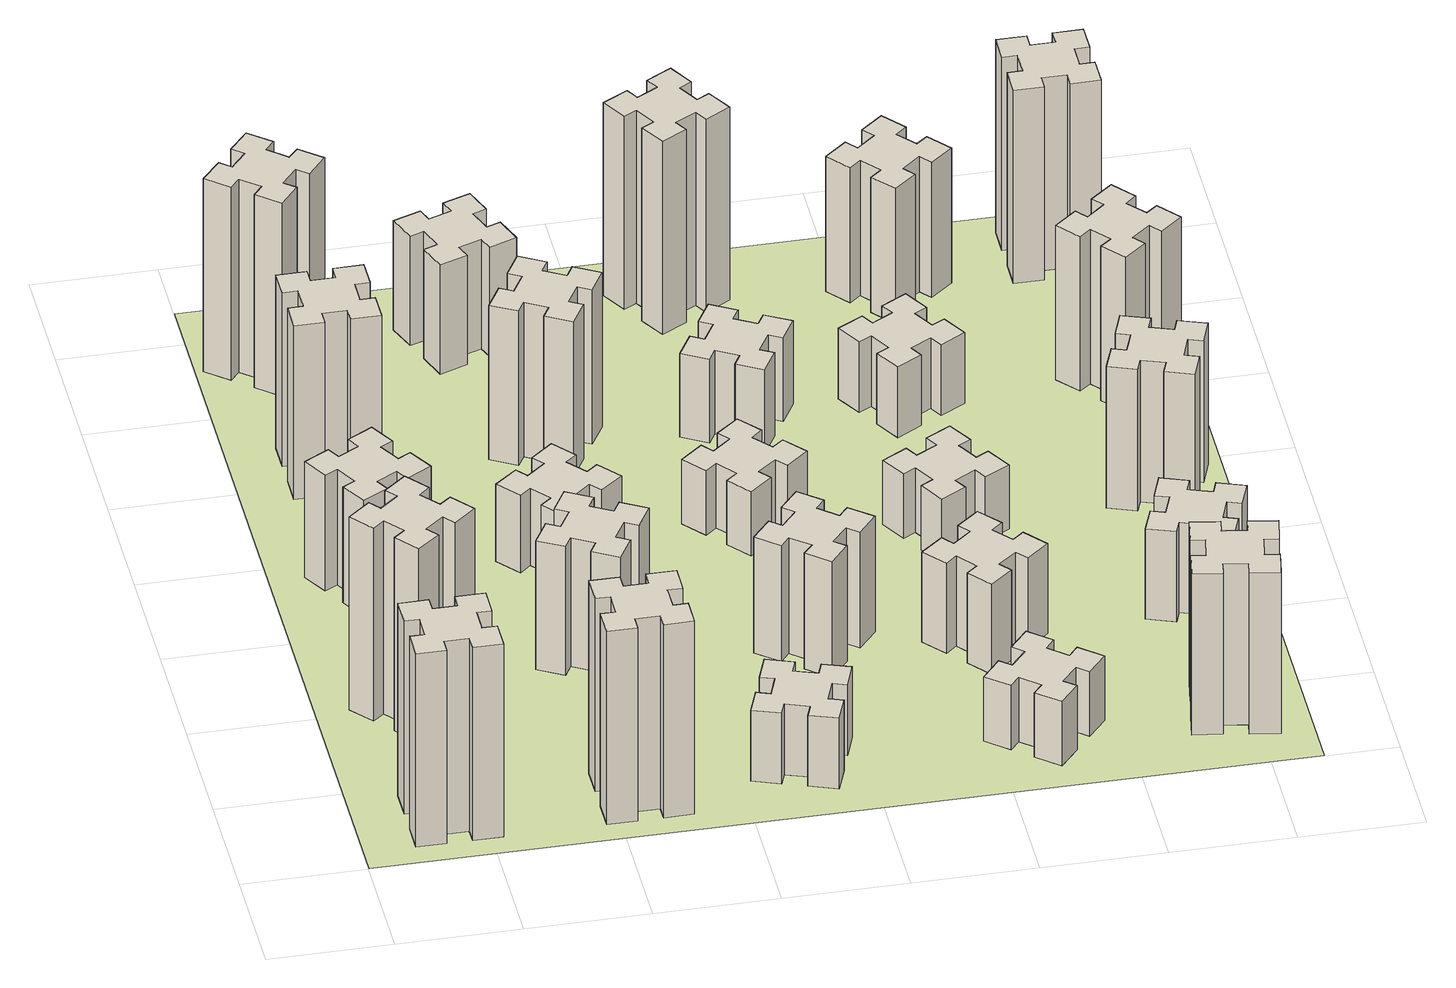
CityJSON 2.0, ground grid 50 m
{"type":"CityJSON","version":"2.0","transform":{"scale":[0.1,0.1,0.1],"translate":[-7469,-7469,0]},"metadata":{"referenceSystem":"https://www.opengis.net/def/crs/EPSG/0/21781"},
"CityObjects":{
"building1":{"type":"Building","attributes":{"class":"1000","function":"1000","usage":"1000","yearOfConstruction":2016,"roofType":"1000","measuredHeight":90,"storeysAboveGround":30,"storeysBelowGround":0},"geometry":[{"type":"Solid","lod":"1","boundaries":[[[[0,1,2,3,4,5,6,7,8,9,10,11,12,13,14,15,16,17,18,19]],[[17,16,20,21]],[[16,15,22,20]],[[15,14,23,22]],[[14,13,24,23]],[[13,12,25,24]],[[12,11,26,25]],[[11,10,27,26]],[[10,9,28,27]],[[9,8,29,28]],[[8,7,30,29]],[[7,6,31,30]],[[6,5,32,31]],[[5,4,33,32]],[[4,3,34,33]],[[3,2,35,34]],[[2,1,36,35]],[[1,0,37,36]],[[0,19,38,37]],[[19,18,39,38]],[[18,17,21,39]],[[24,25,26,27,28,29,30,31,32,33,34,35,36,37,38,39,21,20,22,23]]]]}]},
"building2":{"type":"Building","attributes":{"class":"1000","function":"1000","usage":"1000","yearOfConstruction":2016,"roofType":"1000","measuredHeight":90,"storeysAboveGround":30,"storeysBelowGround":0},"geometry":[{"type":"Solid","lod":"1","boundaries":[[[[40,41,42,43,44,45,46,47,48,49,50,51,52,53,54,55,56,57,58,59]],[[57,56,60,61]],[[56,55,62,60]],[[55,54,63,62]],[[54,53,64,63]],[[53,52,65,64]],[[52,51,66,65]],[[51,50,67,66]],[[50,49,68,67]],[[49,48,69,68]],[[48,47,70,69]],[[47,46,71,70]],[[46,45,72,71]],[[45,44,73,72]],[[44,43,74,73]],[[43,42,75,74]],[[42,41,76,75]],[[41,40,77,76]],[[40,59,78,77]],[[59,58,79,78]],[[58,57,61,79]],[[64,65,66,67,68,69,70,71,72,73,74,75,76,77,78,79,61,60,62,63]]]]}]},
"building3":{"type":"Building","attributes":{"class":"1000","function":"1000","usage":"1000","yearOfConstruction":2016,"roofType":"1000","measuredHeight":54,"storeysAboveGround":30,"storeysBelowGround":0},"geometry":[{"type":"Solid","lod":"1","boundaries":[[[[80,81,82,83,84,85,86,87,88,89,90,91,92,93,94,95,96,97,98,99]],[[97,96,100,101]],[[96,95,102,100]],[[95,94,103,102]],[[94,93,104,103]],[[93,92,105,104]],[[92,91,106,105]],[[91,90,107,106]],[[90,89,108,107]],[[89,88,109,108]],[[88,87,110,109]],[[87,86,111,110]],[[86,85,112,111]],[[85,84,113,112]],[[84,83,114,113]],[[83,82,115,114]],[[82,81,116,115]],[[81,80,117,116]],[[80,99,118,117]],[[99,98,119,118]],[[98,97,101,119]],[[104,105,106,107,108,109,110,111,112,113,114,115,116,117,118,119,101,100,102,103]]]]}]},
"building4":{"type":"Building","attributes":{"class":"1000","function":"1000","usage":"1000","yearOfConstruction":2016,"roofType":"1000","measuredHeight":81,"storeysAboveGround":30,"storeysBelowGround":0},"geometry":[{"type":"Solid","lod":"1","boundaries":[[[[120,121,122,123,124,125,126,127,128,129,130,131,132,133,134,135,136,137,138,139]],[[137,136,140,141]],[[136,135,142,140]],[[135,134,143,142]],[[134,133,144,143]],[[133,132,145,144]],[[132,131,146,145]],[[131,130,147,146]],[[130,129,148,147]],[[129,128,149,148]],[[128,127,150,149]],[[127,126,151,150]],[[126,125,152,151]],[[125,124,153,152]],[[124,123,154,153]],[[123,122,155,154]],[[122,121,156,155]],[[121,120,157,156]],[[120,139,158,157]],[[139,138,159,158]],[[138,137,141,159]],[[144,145,146,147,148,149,150,151,152,153,154,155,156,157,158,159,141,140,142,143]]]]}]},
"building5":{"type":"Building","attributes":{"class":"1000","function":"1000","usage":"1000","yearOfConstruction":2016,"roofType":"1000","measuredHeight":90,"storeysAboveGround":30,"storeysBelowGround":0},"geometry":[{"type":"Solid","lod":"1","boundaries":[[[[160,161,162,163,164,165,166,167,168,169,170,171,172,173,174,175,176,177,178,179]],[[177,176,180,181]],[[176,175,182,180]],[[175,174,183,182]],[[174,173,184,183]],[[173,172,185,184]],[[172,171,186,185]],[[171,170,187,186]],[[170,169,188,187]],[[169,168,189,188]],[[168,167,190,189]],[[167,166,191,190]],[[166,165,192,191]],[[165,164,193,192]],[[164,163,194,193]],[[163,162,195,194]],[[162,161,196,195]],[[161,160,197,196]],[[160,179,198,197]],[[179,178,199,198]],[[178,177,181,199]],[[184,185,186,187,188,189,190,191,192,193,194,195,196,197,198,199,181,180,182,183]]]]}]},
"building6":{"type":"Building","attributes":{"class":"1000","function":"1000","usage":"1000","yearOfConstruction":2016,"roofType":"1000","measuredHeight":90,"storeysAboveGround":30,"storeysBelowGround":0},"geometry":[{"type":"Solid","lod":"1","boundaries":[[[[200,201,202,203,204,205,206,207,208,209,210,211,212,213,214,215,216,217,218,219]],[[217,216,220,221]],[[216,215,222,220]],[[215,214,223,222]],[[214,213,224,223]],[[213,212,225,224]],[[212,211,226,225]],[[211,210,227,226]],[[210,209,228,227]],[[209,208,229,228]],[[208,207,230,229]],[[207,206,231,230]],[[206,205,232,231]],[[205,204,233,232]],[[204,203,234,233]],[[203,202,235,234]],[[202,201,236,235]],[[201,200,237,236]],[[200,219,238,237]],[[219,218,239,238]],[[218,217,221,239]],[[224,225,226,227,228,229,230,231,232,233,234,235,236,237,238,239,221,220,222,223]]]]}]},
"building7":{"type":"Building","attributes":{"class":"1000","function":"1000","usage":"1000","yearOfConstruction":2016,"roofType":"1000","measuredHeight":60,"storeysAboveGround":30,"storeysBelowGround":0},"geometry":[{"type":"Solid","lod":"1","boundaries":[[[[240,241,242,243,244,245,246,247,248,249,250,251,252,253,254,255,256,257,258,259]],[[257,256,260,261]],[[256,255,262,260]],[[255,254,263,262]],[[254,253,264,263]],[[253,252,265,264]],[[252,251,266,265]],[[251,250,267,266]],[[250,249,268,267]],[[249,248,269,268]],[[248,247,270,269]],[[247,246,271,270]],[[246,245,272,271]],[[245,244,273,272]],[[244,243,274,273]],[[243,242,275,274]],[[242,241,276,275]],[[241,240,277,276]],[[240,259,278,277]],[[259,258,279,278]],[[258,257,261,279]],[[264,265,266,267,268,269,270,271,272,273,274,275,276,277,278,279,261,260,262,263]]]]}]},
"building8":{"type":"Building","attributes":{"class":"1000","function":"1000","usage":"1000","yearOfConstruction":2016,"roofType":"1000","measuredHeight":36,"storeysAboveGround":30,"storeysBelowGround":0},"geometry":[{"type":"Solid","lod":"1","boundaries":[[[[280,281,282,283,284,285,286,287,288,289,290,291,292,293,294,295,296,297,298,299]],[[297,296,300,301]],[[296,295,302,300]],[[295,294,303,302]],[[294,293,304,303]],[[293,292,305,304]],[[292,291,306,305]],[[291,290,307,306]],[[290,289,308,307]],[[289,288,309,308]],[[288,287,310,309]],[[287,286,311,310]],[[286,285,312,311]],[[285,284,313,312]],[[284,283,314,313]],[[283,282,315,314]],[[282,281,316,315]],[[281,280,317,316]],[[280,299,318,317]],[[299,298,319,318]],[[298,297,301,319]],[[304,305,306,307,308,309,310,311,312,313,314,315,316,317,318,319,301,300,302,303]]]]}]},
"building9":{"type":"Building","attributes":{"class":"1000","function":"1000","usage":"1000","yearOfConstruction":2016,"roofType":"1000","measuredHeight":33,"storeysAboveGround":30,"storeysBelowGround":0},"geometry":[{"type":"Solid","lod":"1","boundaries":[[[[320,321,322,323,324,325,326,327,328,329,330,331,332,333,334,335,336,337,338,339]],[[337,336,340,341]],[[336,335,342,340]],[[335,334,343,342]],[[334,333,344,343]],[[333,332,345,344]],[[332,331,346,345]],[[331,330,347,346]],[[330,329,348,347]],[[329,328,349,348]],[[328,327,350,349]],[[327,326,351,350]],[[326,325,352,351]],[[325,324,353,352]],[[324,323,354,353]],[[323,322,355,354]],[[322,321,356,355]],[[321,320,357,356]],[[320,339,358,357]],[[339,338,359,358]],[[338,337,341,359]],[[344,345,346,347,348,349,350,351,352,353,354,355,356,357,358,359,341,340,342,343]]]]}]},
"building10":{"type":"Building","attributes":{"class":"1000","function":"1000","usage":"1000","yearOfConstruction":2016,"roofType":"1000","measuredHeight":72,"storeysAboveGround":30,"storeysBelowGround":0},"geometry":[{"type":"Solid","lod":"1","boundaries":[[[[360,361,362,363,364,365,366,367,368,369,370,371,372,373,374,375,376,377,378,379]],[[377,376,380,381]],[[376,375,382,380]],[[375,374,383,382]],[[374,373,384,383]],[[373,372,385,384]],[[372,371,386,385]],[[371,370,387,386]],[[370,369,388,387]],[[369,368,389,388]],[[368,367,390,389]],[[367,366,391,390]],[[366,365,392,391]],[[365,364,393,392]],[[364,363,394,393]],[[363,362,395,394]],[[362,361,396,395]],[[361,360,397,396]],[[360,379,398,397]],[[379,378,399,398]],[[378,377,381,399]],[[384,385,386,387,388,389,390,391,392,393,394,395,396,397,398,399,381,380,382,383]]]]}]},
"building11":{"type":"Building","attributes":{"class":"1000","function":"1000","usage":"1000","yearOfConstruction":2016,"roofType":"1000","measuredHeight":51,"storeysAboveGround":30,"storeysBelowGround":0},"geometry":[{"type":"Solid","lod":"1","boundaries":[[[[400,401,402,403,404,405,406,407,408,409,410,411,412,413,414,415,416,417,418,419]],[[417,416,420,421]],[[416,415,422,420]],[[415,414,423,422]],[[414,413,424,423]],[[413,412,425,424]],[[412,411,426,425]],[[411,410,427,426]],[[410,409,428,427]],[[409,408,429,428]],[[408,407,430,429]],[[407,406,431,430]],[[406,405,432,431]],[[405,404,433,432]],[[404,403,434,433]],[[403,402,435,434]],[[402,401,436,435]],[[401,400,437,436]],[[400,419,438,437]],[[419,418,439,438]],[[418,417,421,439]],[[424,425,426,427,428,429,430,431,432,433,434,435,436,437,438,439,421,420,422,423]]]]}]},
"building12":{"type":"Building","attributes":{"class":"1000","function":"1000","usage":"1000","yearOfConstruction":2016,"roofType":"1000","measuredHeight":54,"storeysAboveGround":30,"storeysBelowGround":0},"geometry":[{"type":"Solid","lod":"1","boundaries":[[[[440,441,442,443,444,445,446,447,448,449,450,451,452,453,454,455,456,457,458,459]],[[457,456,460,461]],[[456,455,462,460]],[[455,454,463,462]],[[454,453,464,463]],[[453,452,465,464]],[[452,451,466,465]],[[451,450,467,466]],[[450,449,468,467]],[[449,448,469,468]],[[448,447,470,469]],[[447,446,471,470]],[[446,445,472,471]],[[445,444,473,472]],[[444,443,474,473]],[[443,442,475,474]],[[442,441,476,475]],[[441,440,477,476]],[[440,459,478,477]],[[459,458,479,478]],[[458,457,461,479]],[[464,465,466,467,468,469,470,471,472,473,474,475,476,477,478,479,461,460,462,463]]]]}]},
"building13":{"type":"Building","attributes":{"class":"1000","function":"1000","usage":"1000","yearOfConstruction":2016,"roofType":"1000","measuredHeight":30,"storeysAboveGround":30,"storeysBelowGround":0},"geometry":[{"type":"Solid","lod":"1","boundaries":[[[[480,481,482,483,484,485,486,487,488,489,490,491,492,493,494,495,496,497,498,499]],[[497,496,500,501]],[[496,495,502,500]],[[495,494,503,502]],[[494,493,504,503]],[[493,492,505,504]],[[492,491,506,505]],[[491,490,507,506]],[[490,489,508,507]],[[489,488,509,508]],[[488,487,510,509]],[[487,486,511,510]],[[486,485,512,511]],[[485,484,513,512]],[[484,483,514,513]],[[483,482,515,514]],[[482,481,516,515]],[[481,480,517,516]],[[480,499,518,517]],[[499,498,519,518]],[[498,497,501,519]],[[504,505,506,507,508,509,510,511,512,513,514,515,516,517,518,519,501,500,502,503]]]]}]},
"building14":{"type":"Building","attributes":{"class":"1000","function":"1000","usage":"1000","yearOfConstruction":2016,"roofType":"1000","measuredHeight":39,"storeysAboveGround":30,"storeysBelowGround":0},"geometry":[{"type":"Solid","lod":"1","boundaries":[[[[520,521,522,523,524,525,526,527,528,529,530,531,532,533,534,535,536,537,538,539]],[[537,536,540,541]],[[536,535,542,540]],[[535,534,543,542]],[[534,533,544,543]],[[533,532,545,544]],[[532,531,546,545]],[[531,530,547,546]],[[530,529,548,547]],[[529,528,549,548]],[[528,527,550,549]],[[527,526,551,550]],[[526,525,552,551]],[[525,524,553,552]],[[524,523,554,553]],[[523,522,555,554]],[[522,521,556,555]],[[521,520,557,556]],[[520,539,558,557]],[[539,538,559,558]],[[538,537,541,559]],[[544,545,546,547,548,549,550,551,552,553,554,555,556,557,558,559,541,540,542,543]]]]}]},
"building15":{"type":"Building","attributes":{"class":"1000","function":"1000","usage":"1000","yearOfConstruction":2016,"roofType":"1000","measuredHeight":30,"storeysAboveGround":30,"storeysBelowGround":0},"geometry":[{"type":"Solid","lod":"1","boundaries":[[[[560,561,562,563,564,565,566,567,568,569,570,571,572,573,574,575,576,577,578,579]],[[577,576,580,581]],[[576,575,582,580]],[[575,574,583,582]],[[574,573,584,583]],[[573,572,585,584]],[[572,571,586,585]],[[571,570,587,586]],[[570,569,588,587]],[[569,568,589,588]],[[568,567,590,589]],[[567,566,591,590]],[[566,565,592,591]],[[565,564,593,592]],[[564,563,594,593]],[[563,562,595,594]],[[562,561,596,595]],[[561,560,597,596]],[[560,579,598,597]],[[579,578,599,598]],[[578,577,581,599]],[[584,585,586,587,588,589,590,591,592,593,594,595,596,597,598,599,581,580,582,583]]]]}]},
"building16":{"type":"Building","attributes":{"class":"1000","function":"1000","usage":"1000","yearOfConstruction":2016,"roofType":"1000","measuredHeight":90,"storeysAboveGround":30,"storeysBelowGround":0},"geometry":[{"type":"Solid","lod":"1","boundaries":[[[[600,601,602,603,604,605,606,607,608,609,610,611,612,613,614,615,616,617,618,619]],[[617,616,620,621]],[[616,615,622,620]],[[615,614,623,622]],[[614,613,624,623]],[[613,612,625,624]],[[612,611,626,625]],[[611,610,627,626]],[[610,609,628,627]],[[609,608,629,628]],[[608,607,630,629]],[[607,606,631,630]],[[606,605,632,631]],[[605,604,633,632]],[[604,603,634,633]],[[603,602,635,634]],[[602,601,636,635]],[[601,600,637,636]],[[600,619,638,637]],[[619,618,639,638]],[[618,617,621,639]],[[624,625,626,627,628,629,630,631,632,633,634,635,636,637,638,639,621,620,622,623]]]]}]},
"building17":{"type":"Building","attributes":{"class":"1000","function":"1000","usage":"1000","yearOfConstruction":2016,"roofType":"1000","measuredHeight":42,"storeysAboveGround":30,"storeysBelowGround":0},"geometry":[{"type":"Solid","lod":"1","boundaries":[[[[640,641,642,643,644,645,646,647,648,649,650,651,652,653,654,655,656,657,658,659]],[[657,656,660,661]],[[656,655,662,660]],[[655,654,663,662]],[[654,653,664,663]],[[653,652,665,664]],[[652,651,666,665]],[[651,650,667,666]],[[650,649,668,667]],[[649,648,669,668]],[[648,647,670,669]],[[647,646,671,670]],[[646,645,672,671]],[[645,644,673,672]],[[644,643,674,673]],[[643,642,675,674]],[[642,641,676,675]],[[641,640,677,676]],[[640,659,678,677]],[[659,658,679,678]],[[658,657,661,679]],[[664,665,666,667,668,669,670,671,672,673,674,675,676,677,678,679,661,660,662,663]]]]}]},
"building18":{"type":"Building","attributes":{"class":"1000","function":"1000","usage":"1000","yearOfConstruction":2016,"roofType":"1000","measuredHeight":30,"storeysAboveGround":30,"storeysBelowGround":0},"geometry":[{"type":"Solid","lod":"1","boundaries":[[[[680,681,682,683,684,685,686,687,688,689,690,691,692,693,694,695,696,697,698,699]],[[697,696,700,701]],[[696,695,702,700]],[[695,694,703,702]],[[694,693,704,703]],[[693,692,705,704]],[[692,691,706,705]],[[691,690,707,706]],[[690,689,708,707]],[[689,688,709,708]],[[688,687,710,709]],[[687,686,711,710]],[[686,685,712,711]],[[685,684,713,712]],[[684,683,714,713]],[[683,682,715,714]],[[682,681,716,715]],[[681,680,717,716]],[[680,699,718,717]],[[699,698,719,718]],[[698,697,701,719]],[[704,705,706,707,708,709,710,711,712,713,714,715,716,717,718,719,701,700,702,703]]]]}]},
"building19":{"type":"Building","attributes":{"class":"1000","function":"1000","usage":"1000","yearOfConstruction":2016,"roofType":"1000","measuredHeight":33,"storeysAboveGround":30,"storeysBelowGround":0},"geometry":[{"type":"Solid","lod":"1","boundaries":[[[[720,721,722,723,724,725,726,727,728,729,730,731,732,733,734,735,736,737,738,739]],[[737,736,740,741]],[[736,735,742,740]],[[735,734,743,742]],[[734,733,744,743]],[[733,732,745,744]],[[732,731,746,745]],[[731,730,747,746]],[[730,729,748,747]],[[729,728,749,748]],[[728,727,750,749]],[[727,726,751,750]],[[726,725,752,751]],[[725,724,753,752]],[[724,723,754,753]],[[723,722,755,754]],[[722,721,756,755]],[[721,720,757,756]],[[720,739,758,757]],[[739,738,759,758]],[[738,737,741,759]],[[744,745,746,747,748,749,750,751,752,753,754,755,756,757,758,759,741,740,742,743]]]]}]},
"building20":{"type":"Building","attributes":{"class":"1000","function":"1000","usage":"1000","yearOfConstruction":2016,"roofType":"1000","measuredHeight":75,"storeysAboveGround":30,"storeysBelowGround":0},"geometry":[{"type":"Solid","lod":"1","boundaries":[[[[760,761,762,763,764,765,766,767,768,769,770,771,772,773,774,775,776,777,778,779]],[[777,776,780,781]],[[776,775,782,780]],[[775,774,783,782]],[[774,773,784,783]],[[773,772,785,784]],[[772,771,786,785]],[[771,770,787,786]],[[770,769,788,787]],[[769,768,789,788]],[[768,767,790,789]],[[767,766,791,790]],[[766,765,792,791]],[[765,764,793,792]],[[764,763,794,793]],[[763,762,795,794]],[[762,761,796,795]],[[761,760,797,796]],[[760,779,798,797]],[[779,778,799,798]],[[778,777,781,799]],[[784,785,786,787,788,789,790,791,792,793,794,795,796,797,798,799,781,780,782,783]]]]}]},
"building21":{"type":"Building","attributes":{"class":"1000","function":"1000","usage":"1000","yearOfConstruction":2016,"roofType":"1000","measuredHeight":63,"storeysAboveGround":30,"storeysBelowGround":0},"geometry":[{"type":"Solid","lod":"1","boundaries":[[[[800,801,802,803,804,805,806,807,808,809,810,811,812,813,814,815,816,817,818,819]],[[817,816,820,821]],[[816,815,822,820]],[[815,814,823,822]],[[814,813,824,823]],[[813,812,825,824]],[[812,811,826,825]],[[811,810,827,826]],[[810,809,828,827]],[[809,808,829,828]],[[808,807,830,829]],[[807,806,831,830]],[[806,805,832,831]],[[805,804,833,832]],[[804,803,834,833]],[[803,802,835,834]],[[802,801,836,835]],[[801,800,837,836]],[[800,819,838,837]],[[819,818,839,838]],[[818,817,821,839]],[[824,825,826,827,828,829,830,831,832,833,834,835,836,837,838,839,821,820,822,823]]]]}]},
"building22":{"type":"Building","attributes":{"class":"1000","function":"1000","usage":"1000","yearOfConstruction":2016,"roofType":"1000","measuredHeight":42,"storeysAboveGround":30,"storeysBelowGround":0},"geometry":[{"type":"Solid","lod":"1","boundaries":[[[[840,841,842,843,844,845,846,847,848,849,850,851,852,853,854,855,856,857,858,859]],[[857,856,860,861]],[[856,855,862,860]],[[855,854,863,862]],[[854,853,864,863]],[[853,852,865,864]],[[852,851,866,865]],[[851,850,867,866]],[[850,849,868,867]],[[849,848,869,868]],[[848,847,870,869]],[[847,846,871,870]],[[846,845,872,871]],[[845,844,873,872]],[[844,843,874,873]],[[843,842,875,874]],[[842,841,876,875]],[[841,840,877,876]],[[840,859,878,877]],[[859,858,879,878]],[[858,857,861,879]],[[864,865,866,867,868,869,870,871,872,873,874,875,876,877,878,879,861,860,862,863]]]]}]},
"building23":{"type":"Building","attributes":{"class":"1000","function":"1000","usage":"1000","yearOfConstruction":2016,"roofType":"1000","measuredHeight":66,"storeysAboveGround":30,"storeysBelowGround":0},"geometry":[{"type":"Solid","lod":"1","boundaries":[[[[880,881,882,883,884,885,886,887,888,889,890,891,892,893,894,895,896,897,898,899]],[[897,896,900,901]],[[896,895,902,900]],[[895,894,903,902]],[[894,893,904,903]],[[893,892,905,904]],[[892,891,906,905]],[[891,890,907,906]],[[890,889,908,907]],[[889,888,909,908]],[[888,887,910,909]],[[887,886,911,910]],[[886,885,912,911]],[[885,884,913,912]],[[884,883,914,913]],[[883,882,915,914]],[[882,881,916,915]],[[881,880,917,916]],[[880,899,918,917]],[[899,898,919,918]],[[898,897,901,919]],[[904,905,906,907,908,909,910,911,912,913,914,915,916,917,918,919,901,900,902,903]]]]}]},
"building24":{"type":"Building","attributes":{"class":"1000","function":"1000","usage":"1000","yearOfConstruction":2016,"roofType":"1000","measuredHeight":72,"storeysAboveGround":30,"storeysBelowGround":0},"geometry":[{"type":"Solid","lod":"1","boundaries":[[[[920,921,922,923,924,925,926,927,928,929,930,931,932,933,934,935,936,937,938,939]],[[937,936,940,941]],[[936,935,942,940]],[[935,934,943,942]],[[934,933,944,943]],[[933,932,945,944]],[[932,931,946,945]],[[931,930,947,946]],[[930,929,948,947]],[[929,928,949,948]],[[928,927,950,949]],[[927,926,951,950]],[[926,925,952,951]],[[925,924,953,952]],[[924,923,954,953]],[[923,922,955,954]],[[922,921,956,955]],[[921,920,957,956]],[[920,939,958,957]],[[939,938,959,958]],[[938,937,941,959]],[[944,945,946,947,948,949,950,951,952,953,954,955,956,957,958,959,941,940,942,943]]]]}]},
"building25":{"type":"Building","attributes":{"class":"1000","function":"1000","usage":"1000","yearOfConstruction":2016,"roofType":"1000","measuredHeight":90,"storeysAboveGround":30,"storeysBelowGround":0},"geometry":[{"type":"Solid","lod":"1","boundaries":[[[[960,961,962,963,964,965,966,967,968,969,970,971,972,973,974,975,976,977,978,979]],[[977,976,980,981]],[[976,975,982,980]],[[975,974,983,982]],[[974,973,984,983]],[[973,972,985,984]],[[972,971,986,985]],[[971,970,987,986]],[[970,969,988,987]],[[969,968,989,988]],[[968,967,990,989]],[[967,966,991,990]],[[966,965,992,991]],[[965,964,993,992]],[[964,963,994,993]],[[963,962,995,994]],[[962,961,996,995]],[[961,960,997,996]],[[960,979,998,997]],[[979,978,999,998]],[[978,977,981,999]],[[984,985,986,987,988,989,990,991,992,993,994,995,996,997,998,999,981,980,982,983]]]]}]},
"landuse1":{"type":"LandUse","attributes":{"name":"plot1","function":"1010"},"geometry":[{"type":"MultiSurface","lod":"1","boundaries":[[[1000,1001,1002,1003]]]}]}
},
"vertices":[
[265,325,0],[265,225,0],[205,225,0],[205,105,0],[325,105,0],[325,165,0],[425,165,0],[425,105,0],[545,105,0],[545,225,0],[485,225,0],[485,325,0],[545,325,0],[545,445,0],[425,445,0],[425,385,0],[325,385,0],[325,445,0],[205,445,0],[205,325,0],[325,385,900],[325,445,900],[425,385,900],[425,445,900],[545,445,900],[545,325,900],[485,325,900],[485,225,900],[545,225,900],[545,105,900],[425,105,900],[425,165,900],[325,165,900],[325,105,900],[205,105,900],[205,225,900],[265,225,900],[265,325,900],[205,325,900],[205,445,900],
[492,1048,0],[427,1124,0],[473,1163,0],[396,1255,0],[304,1178,0],[343,1132,0],[266,1067,0],[228,1113,0],[136,1036,0],[213,944,0],[259,983,0],[323,906,0],[277,868,0],[354,776,0],[446,853,0],[408,899,0],[484,963,0],[523,917,0],[615,994,0],[538,1086,0],[484,963,900],[523,917,900],[408,899,900],[446,853,900],[354,776,900],[277,868,900],[323,906,900],[259,983,900],[213,944,900],[136,1036,900],[228,1113,900],[266,1067,900],[343,1132,900],[304,1178,900],[396,1255,900],[473,1163,900],[427,1124,900],[492,1048,900],[538,1086,900],[615,994,900],
[387,1735,0],[474,1785,0],[504,1733,0],[608,1793,0],[548,1897,0],[496,1867,0],[446,1954,0],[498,1984,0],[438,2088,0],[334,2028,0],[364,1976,0],[277,1926,0],[247,1978,0],[143,1918,0],[203,1814,0],[255,1844,0],[305,1757,0],[253,1727,0],[313,1623,0],[417,1683,0],[305,1757,540],[253,1727,540],[255,1844,540],[203,1814,540],[143,1918,540],[247,1978,540],[277,1926,540],[364,1976,540],[334,2028,540],[438,2088,540],[498,1984,540],[446,1954,540],[496,1867,540],[548,1897,540],[608,1793,540],[504,1733,540],[474,1785,540],[387,1735,540],[417,1683,540],[313,1623,540],
[485,2545,0],[485,2645,0],[545,2645,0],[545,2765,0],[425,2765,0],[425,2705,0],[325,2705,0],[325,2765,0],[205,2765,0],[205,2645,0],[265,2645,0],[265,2545,0],[205,2545,0],[205,2425,0],[325,2425,0],[325,2485,0],[425,2485,0],[425,2425,0],[545,2425,0],[545,2545,0],[425,2485,810],[425,2425,810],[325,2485,810],[325,2425,810],[205,2425,810],[205,2545,810],[265,2545,810],[265,2645,810],[205,2645,810],[205,2765,810],[325,2765,810],[325,2705,810],[425,2705,810],[425,2765,810],[545,2765,810],[545,2645,810],[485,2645,810],[485,2545,810],[545,2545,810],[545,2425,810],
[1005,325,0],[1005,225,0],[945,225,0],[945,105,0],[1065,105,0],[1065,165,0],[1165,165,0],[1165,105,0],[1285,105,0],[1285,225,0],[1225,225,0],[1225,325,0],[1285,325,0],[1285,445,0],[1165,445,0],[1165,385,0],[1065,385,0],[1065,445,0],[945,445,0],[945,325,0],[1065,385,900],[1065,445,900],[1165,385,900],[1165,445,900],[1285,445,900],[1285,325,900],[1225,325,900],[1225,225,900],[1285,225,900],[1285,105,900],[1165,105,900],[1165,165,900],[1065,165,900],[1065,105,900],[945,105,900],[945,225,900],[1005,225,900],[1005,325,900],[945,325,900],[945,445,900],
[384,3387,0],[308,3452,0],[346,3498,0],[254,3575,0],[177,3483,0],[223,3444,0],[159,3368,0],[113,3406,0],[36,3314,0],[128,3237,0],[166,3283,0],[243,3219,0],[204,3173,0],[296,3096,0],[373,3188,0],[327,3226,0],[392,3303,0],[438,3264,0],[515,3356,0],[423,3433,0],[392,3303,900],[438,3264,900],[327,3226,900],[373,3188,900],[296,3096,900],[204,3173,900],[243,3219,900],[166,3283,900],[128,3237,900],[36,3314,900],[113,3406,900],[159,3368,900],[223,3444,900],[177,3483,900],[254,3575,900],[346,3498,900],[308,3452,900],[384,3387,900],[423,3433,900],[515,3356,900],
[1186,1117,0],[1236,1204,0],[1288,1174,0],[1348,1278,0],[1244,1338,0],[1214,1286,0],[1127,1336,0],[1157,1388,0],[1053,1448,0],[993,1344,0],[1045,1314,0],[995,1227,0],[943,1257,0],[883,1153,0],[987,1093,0],[1017,1145,0],[1104,1095,0],[1074,1043,0],[1178,983,0],[1238,1087,0],[1104,1095,600],[1074,1043,600],[1017,1145,600],[987,1093,600],[883,1153,600],[943,1257,600],[995,1227,600],[1045,1314,600],[993,1344,600],[1053,1448,600],[1157,1388,600],[1127,1336,600],[1214,1286,600],[1244,1338,600],[1348,1278,600],[1288,1174,600],[1236,1204,600],[1186,1117,600],[1238,1087,600],[1178,983,600],
[1083,1972,0],[1006,1907,0],[968,1953,0],[876,1876,0],[953,1784,0],[999,1823,0],[1063,1746,0],[1017,1708,0],[1094,1616,0],[1186,1693,0],[1148,1739,0],[1224,1803,0],[1263,1757,0],[1355,1834,0],[1278,1926,0],[1232,1888,0],[1167,1964,0],[1213,2003,0],[1136,2095,0],[1044,2018,0],[1167,1964,360],[1213,2003,360],[1232,1888,360],[1278,1926,360],[1355,1834,360],[1263,1757,360],[1224,1803,360],[1148,1739,360],[1186,1693,360],[1094,1616,360],[1017,1708,360],[1063,1746,360],[999,1823,360],[953,1784,360],[876,1876,360],[968,1953,360],[1006,1907,360],[1083,1972,360],[1044,2018,360],[1136,2095,360],
[1669,460,0],[1635,366,0],[1579,387,0],[1537,274,0],[1650,233,0],[1671,289,0],[1765,255,0],[1744,199,0],[1857,157,0],[1898,270,0],[1842,291,0],[1876,385,0],[1932,364,0],[1973,477,0],[1860,518,0],[1840,462,0],[1746,496,0],[1767,552,0],[1654,593,0],[1613,480,0],[1746,496,330],[1767,552,330],[1840,462,330],[1860,518,330],[1973,477,330],[1932,364,330],[1876,385,330],[1842,291,330],[1898,270,330],[1857,157,330],[1744,199,330],[1765,255,330],[1671,289,330],[1650,233,330],[1537,274,330],[1579,387,330],[1635,366,330],[1669,460,330],[1613,480,330],[1654,593,330],
[1117,2525,0],[1204,2475,0],[1174,2423,0],[1278,2363,0],[1338,2467,0],[1286,2497,0],[1336,2584,0],[1388,2554,0],[1448,2658,0],[1344,2718,0],[1314,2666,0],[1227,2716,0],[1257,2768,0],[1153,2828,0],[1093,2724,0],[1145,2694,0],[1095,2607,0],[1043,2637,0],[983,2533,0],[1087,2473,0],[1095,2607,720],[1043,2637,720],[1145,2694,720],[1093,2724,720],[1153,2828,720],[1257,2768,720],[1227,2716,720],[1314,2666,720],[1344,2718,720],[1448,2658,720],[1388,2554,720],[1336,2584,720],[1286,2497,720],[1338,2467,720],[1278,2363,720],[1174,2423,720],[1204,2475,720],[1117,2525,720],[1087,2473,720],[983,2533,720],
[1025,3456,0],[931,3422,0],[910,3478,0],[797,3437,0],[839,3324,0],[895,3345,0],[929,3251,0],[873,3230,0],[914,3117,0],[1027,3159,0],[1006,3215,0],[1100,3249,0],[1120,3193,0],[1233,3234,0],[1192,3347,0],[1136,3326,0],[1102,3420,0],[1158,3440,0],[1117,3553,0],[1004,3512,0],[1102,3420,510],[1158,3440,510],[1136,3326,510],[1192,3347,510],[1233,3234,510],[1120,3193,510],[1100,3249,510],[1006,3215,510],[1027,3159,510],[914,3117,510],[873,3230,510],[929,3251,510],[895,3345,510],[839,3324,510],[797,3437,510],[910,3478,510],[931,3422,510],[1025,3456,510],[1004,3512,510],[1117,3553,510],
[1846,1063,0],[1923,999,0],[1884,953,0],[1976,876,0],[2053,968,0],[2007,1006,0],[2072,1083,0],[2118,1044,0],[2195,1136,0],[2103,1213,0],[2064,1167,0],[1988,1232,0],[2026,1278,0],[1934,1355,0],[1857,1263,0],[1903,1224,0],[1839,1148,0],[1793,1186,0],[1716,1094,0],[1808,1017,0],[1839,1148,540],[1793,1186,540],[1903,1224,540],[1857,1263,540],[1934,1355,540],[2026,1278,540],[1988,1232,540],[2064,1167,540],[2103,1213,540],[2195,1136,540],[2118,1044,540],[2072,1083,540],[2007,1006,540],[2053,968,540],[1976,876,540],[1884,953,540],[1923,999,540],[1846,1063,540],[1808,1017,540],[1716,1094,540],
[1972,1988,0],[1907,2064,0],[1953,2103,0],[1876,2195,0],[1784,2118,0],[1823,2072,0],[1746,2007,0],[1708,2053,0],[1616,1976,0],[1693,1884,0],[1739,1923,0],[1803,1846,0],[1757,1808,0],[1834,1716,0],[1926,1793,0],[1888,1839,0],[1964,1903,0],[2003,1857,0],[2095,1934,0],[2018,2026,0],[1964,1903,300],[2003,1857,300],[1888,1839,300],[1926,1793,300],[1834,1716,300],[1757,1808,300],[1803,1846,300],[1739,1923,300],[1693,1884,300],[1616,1976,300],[1708,2053,300],[1746,2007,300],[1823,2072,300],[1784,2118,300],[1876,2195,300],[1953,2103,300],[1907,2064,300],[1972,1988,300],[2018,2026,300],[2095,1934,300],
[2026,2497,0],[2076,2584,0],[2128,2554,0],[2188,2658,0],[2084,2718,0],[2054,2666,0],[1967,2716,0],[1997,2768,0],[1893,2828,0],[1833,2724,0],[1885,2694,0],[1835,2607,0],[1783,2637,0],[1723,2533,0],[1827,2473,0],[1857,2525,0],[1944,2475,0],[1914,2423,0],[2018,2363,0],[2078,2467,0],[1944,2475,390],[1914,2423,390],[1857,2525,390],[1827,2473,390],[1723,2533,390],[1783,2637,390],[1835,2607,390],[1885,2694,390],[1833,2724,390],[1893,2828,390],[1997,2768,390],[1967,2716,390],[2054,2666,390],[2084,2718,390],[2188,2658,390],[2128,2554,390],[2076,2584,390],[2026,2497,390],[2078,2467,390],[2018,2363,390],
[2586,323,0],[2663,259,0],[2624,213,0],[2716,136,0],[2793,228,0],[2747,266,0],[2812,343,0],[2858,304,0],[2935,396,0],[2843,473,0],[2804,427,0],[2728,492,0],[2766,538,0],[2674,615,0],[2597,523,0],[2643,484,0],[2579,408,0],[2533,446,0],[2456,354,0],[2548,277,0],[2579,408,300],[2533,446,300],[2643,484,300],[2597,523,300],[2674,615,300],[2766,538,300],[2728,492,300],[2804,427,300],[2843,473,300],[2935,396,300],[2858,304,300],[2812,343,300],[2747,266,300],[2793,228,300],[2716,136,300],[2624,213,300],[2663,259,300],[2586,323,300],[2548,277,300],[2456,354,300],
[1844,3556,0],[1757,3506,0],[1727,3558,0],[1623,3498,0],[1683,3394,0],[1735,3424,0],[1785,3337,0],[1733,3307,0],[1793,3203,0],[1897,3263,0],[1867,3315,0],[1954,3365,0],[1984,3313,0],[2088,3373,0],[2028,3477,0],[1976,3447,0],[1926,3534,0],[1978,3564,0],[1918,3668,0],[1814,3608,0],[1926,3534,900],[1978,3564,900],[1976,3447,900],[2028,3477,900],[2088,3373,900],[1984,3313,900],[1954,3365,900],[1867,3315,900],[1897,3263,900],[1793,3203,900],[1733,3307,900],[1785,3337,900],[1735,3424,900],[1683,3394,900],[1623,3498,900],[1727,3558,900],[1757,3506,900],[1844,3556,900],[1814,3608,900],[1918,3668,900],
[2628,899,0],[2704,963,0],[2743,917,0],[2835,994,0],[2758,1086,0],[2712,1048,0],[2647,1124,0],[2693,1163,0],[2616,1255,0],[2524,1178,0],[2563,1132,0],[2486,1067,0],[2448,1113,0],[2356,1036,0],[2433,944,0],[2479,983,0],[2543,906,0],[2497,868,0],[2574,776,0],[2666,853,0],[2543,906,420],[2497,868,420],[2479,983,420],[2433,944,420],[2356,1036,420],[2448,1113,420],[2486,1067,420],[2563,1132,420],[2524,1178,420],[2616,1255,420],[2693,1163,420],[2647,1124,420],[2712,1048,420],[2758,1086,420],[2835,994,420],[2743,917,420],[2704,963,420],[2628,899,420],[2666,853,420],[2574,776,420],
[2475,1744,0],[2525,1657,0],[2473,1627,0],[2533,1523,0],[2637,1583,0],[2607,1635,0],[2694,1685,0],[2724,1633,0],[2828,1693,0],[2768,1797,0],[2716,1767,0],[2666,1854,0],[2718,1884,0],[2658,1988,0],[2554,1928,0],[2584,1876,0],[2497,1826,0],[2467,1878,0],[2363,1818,0],[2423,1714,0],[2497,1826,300],[2467,1878,300],[2584,1876,300],[2554,1928,300],[2658,1988,300],[2718,1884,300],[2666,1854,300],[2716,1767,300],[2768,1797,300],[2828,1693,300],[2724,1633,300],[2694,1685,300],[2607,1635,300],[2637,1583,300],[2533,1523,300],[2473,1627,300],[2525,1657,300],[2475,1744,300],[2423,1714,300],[2363,1818,300],
[2475,2584,0],[2525,2497,0],[2473,2467,0],[2533,2363,0],[2637,2423,0],[2607,2475,0],[2694,2525,0],[2724,2473,0],[2828,2533,0],[2768,2637,0],[2716,2607,0],[2666,2694,0],[2718,2724,0],[2658,2828,0],[2554,2768,0],[2584,2716,0],[2497,2666,0],[2467,2718,0],[2363,2658,0],[2423,2554,0],[2497,2666,330],[2467,2718,330],[2584,2716,330],[2554,2768,330],[2658,2828,330],[2718,2724,330],[2666,2694,330],[2716,2607,330],[2768,2637,330],[2828,2533,330],[2724,2473,330],[2694,2525,330],[2607,2475,330],[2637,2423,330],[2533,2363,330],[2473,2467,330],[2525,2497,330],[2475,2584,330],[2423,2554,330],[2363,2658,330],
[3504,475,0],[3405,492,0],[3416,551,0],[3297,572,0],[3277,454,0],[3336,444,0],[3318,345,0],[3259,356,0],[3238,237,0],[3357,217,0],[3367,276,0],[3465,258,0],[3455,199,0],[3573,178,0],[3594,297,0],[3535,307,0],[3552,405,0],[3611,395,0],[3632,513,0],[3514,534,0],[3552,405,750],[3611,395,750],[3535,307,750],[3594,297,750],[3573,178,750],[3455,199,750],[3465,258,750],[3367,276,750],[3357,217,750],[3238,237,750],[3259,356,750],[3318,345,750],[3336,444,750],[3277,454,750],[3297,572,750],[3416,551,750],[3405,492,750],[3504,475,750],[3514,534,750],[3632,513,750],
[2812,3368,0],[2747,3444,0],[2793,3483,0],[2716,3575,0],[2624,3498,0],[2663,3452,0],[2586,3387,0],[2548,3433,0],[2456,3356,0],[2533,3264,0],[2579,3303,0],[2643,3226,0],[2597,3188,0],[2674,3096,0],[2766,3173,0],[2728,3219,0],[2804,3283,0],[2843,3237,0],[2935,3314,0],[2858,3406,0],[2804,3283,630],[2843,3237,630],[2728,3219,630],[2766,3173,630],[2674,3096,630],[2597,3188,630],[2643,3226,630],[2579,3303,630],[2533,3264,630],[2456,3356,630],[2548,3433,630],[2586,3387,630],[2663,3452,630],[2624,3498,630],[2716,3575,630],[2793,3483,630],[2747,3444,630],[2812,3368,630],[2858,3406,630],[2935,3314,630],
[3351,1029,0],[3445,995,0],[3424,939,0],[3537,897,0],[3578,1010,0],[3522,1031,0],[3556,1125,0],[3612,1104,0],[3653,1217,0],[3540,1258,0],[3520,1202,0],[3426,1236,0],[3447,1292,0],[3334,1333,0],[3293,1220,0],[3349,1200,0],[3315,1106,0],[3259,1127,0],[3217,1014,0],[3330,973,0],[3315,1106,420],[3259,1127,420],[3349,1200,420],[3293,1220,420],[3334,1333,420],[3447,1292,420],[3426,1236,420],[3520,1202,420],[3540,1258,420],[3653,1217,420],[3612,1104,420],[3556,1125,420],[3522,1031,420],[3578,1010,420],[3537,897,420],[3424,939,420],[3445,995,420],[3351,1029,420],[3330,973,420],[3217,1014,420],
[3520,1942,0],[3426,1976,0],[3447,2032,0],[3334,2073,0],[3293,1960,0],[3349,1940,0],[3315,1846,0],[3259,1867,0],[3217,1754,0],[3330,1713,0],[3351,1769,0],[3445,1735,0],[3424,1679,0],[3537,1637,0],[3578,1750,0],[3522,1771,0],[3556,1865,0],[3612,1844,0],[3653,1957,0],[3540,1998,0],[3556,1865,660],[3612,1844,660],[3522,1771,660],[3578,1750,660],[3537,1637,660],[3424,1679,660],[3445,1735,660],[3351,1769,660],[3330,1713,660],[3217,1754,660],[3259,1867,660],[3315,1846,660],[3349,1940,660],[3293,1960,660],[3334,2073,660],[3447,2032,660],[3426,1976,660],[3520,1942,660],[3540,1998,660],[3653,1957,660],
[3319,2563,0],[3383,2486,0],[3337,2448,0],[3414,2356,0],[3506,2433,0],[3468,2479,0],[3544,2543,0],[3583,2497,0],[3675,2574,0],[3598,2666,0],[3552,2628,0],[3487,2704,0],[3533,2743,0],[3456,2835,0],[3364,2758,0],[3403,2712,0],[3326,2647,0],[3288,2693,0],[3196,2616,0],[3273,2524,0],[3326,2647,720],[3288,2693,720],[3403,2712,720],[3364,2758,720],[3456,2835,720],[3533,2743,720],[3487,2704,720],[3552,2628,720],[3598,2666,720],[3675,2574,720],[3583,2497,720],[3544,2543,720],[3468,2479,720],[3506,2433,720],[3414,2356,720],[3337,2448,720],[3383,2486,720],[3319,2563,720],[3273,2524,720],[3196,2616,720],
[3285,3325,0],[3385,3325,0],[3385,3265,0],[3505,3265,0],[3505,3385,0],[3445,3385,0],[3445,3485,0],[3505,3485,0],[3505,3605,0],[3385,3605,0],[3385,3545,0],[3285,3545,0],[3285,3605,0],[3165,3605,0],[3165,3485,0],[3225,3485,0],[3225,3385,0],[3165,3385,0],[3165,3265,0],[3285,3265,0],[3225,3385,900],[3165,3385,900],[3225,3485,900],[3165,3485,900],[3165,3605,900],[3285,3605,900],[3285,3545,900],[3385,3545,900],[3385,3605,900],[3505,3605,900],[3505,3485,900],[3445,3485,900],[3445,3385,900],[3505,3385,900],[3505,3265,900],[3385,3265,900],[3385,3325,900],[3285,3325,900],[3285,3265,900],[3165,3265,900],
[5,3705,0],[3705,3705,0],[3705,5,0],[5,5,0]
]}
